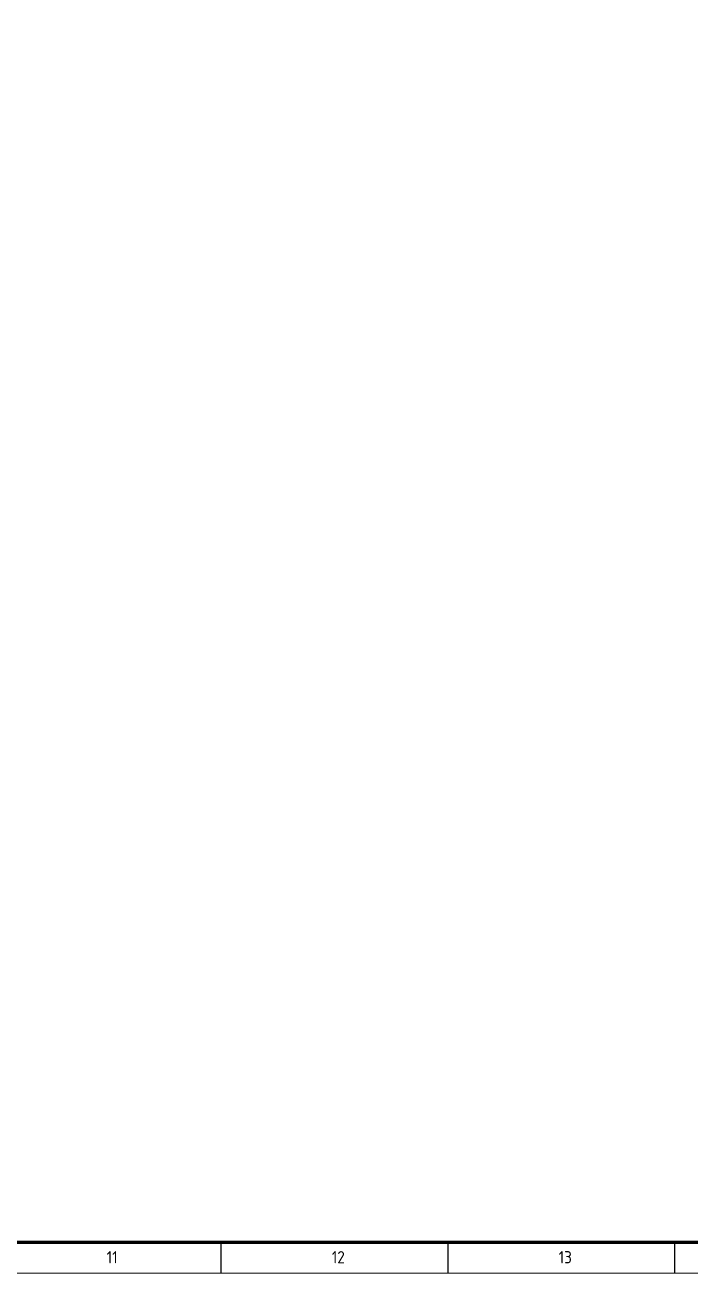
# Model space of a CAD drawing. Header units: inches. Extents: x 735 to 7643, y 526 to 1733.
# Drawn here: x 1734 to 2023, y 618 to 1161 of the extents above; entities that cross this region are included whole.
import ezdxf

# ---------------------------------------------------------------- set-up
doc = ezdxf.new("R2010")
doc.units = ezdxf.units.IN
doc.header["$MEASUREMENT"] = 0
doc.styles.add('TEG BORDER', font='isocp.shx')

# ---------------------------------------------------------------- blocks, each defined once
blk = doc.blocks.new('TEG BORDER A2')
at = {"linetype": 'Continuous'}
blk.add_line((5, 5), (489, 5), dxfattribs=at)
for p, q in [((408.37, 0), (408.37, 5)), ((445.5, 0), (445.5, 5)), ((482.62, 0), (482.62, 5))]:
    blk.add_line(p, q)
at = {"color": 5, "lineweight": 15}
blk.add_lwpolyline([(0, 420), (594, 420), (594, 0), (0, 0)], close=True, dxfattribs=at)
at = {"lineweight": 100}
blk.add_lwpolyline([(5, 415), (589, 415), (589, 5), (5, 5)], close=True, dxfattribs=at)
at = {"char_height": 2, "attachment_point": 7, "style": 'TEG BORDER'}
for s, insert in [('\\pi0.3;11', (389.3, 1.59)), ('\\pi0.039941;12', (426.42, 1.59)), ('\\pi0.058579;13', (463.55, 1.59))]:
    blk.add_mtext_dynamic_manual_height_columns(s, width=2, gutter_width=1, heights=[0], dxfattribs=dict(at, insert=insert))

msp = doc.modelspace()

# ---------------------------------------------------------------- block references
at = {"color": 8, "lineweight": 20, "xscale": 2.6554, "yscale": 2.6554, "zscale": 2.6554}
msp.add_blockref('TEG BORDER A2', (735.08, 617.66), dxfattribs=at)

doc.saveas('drawing.dxf')
